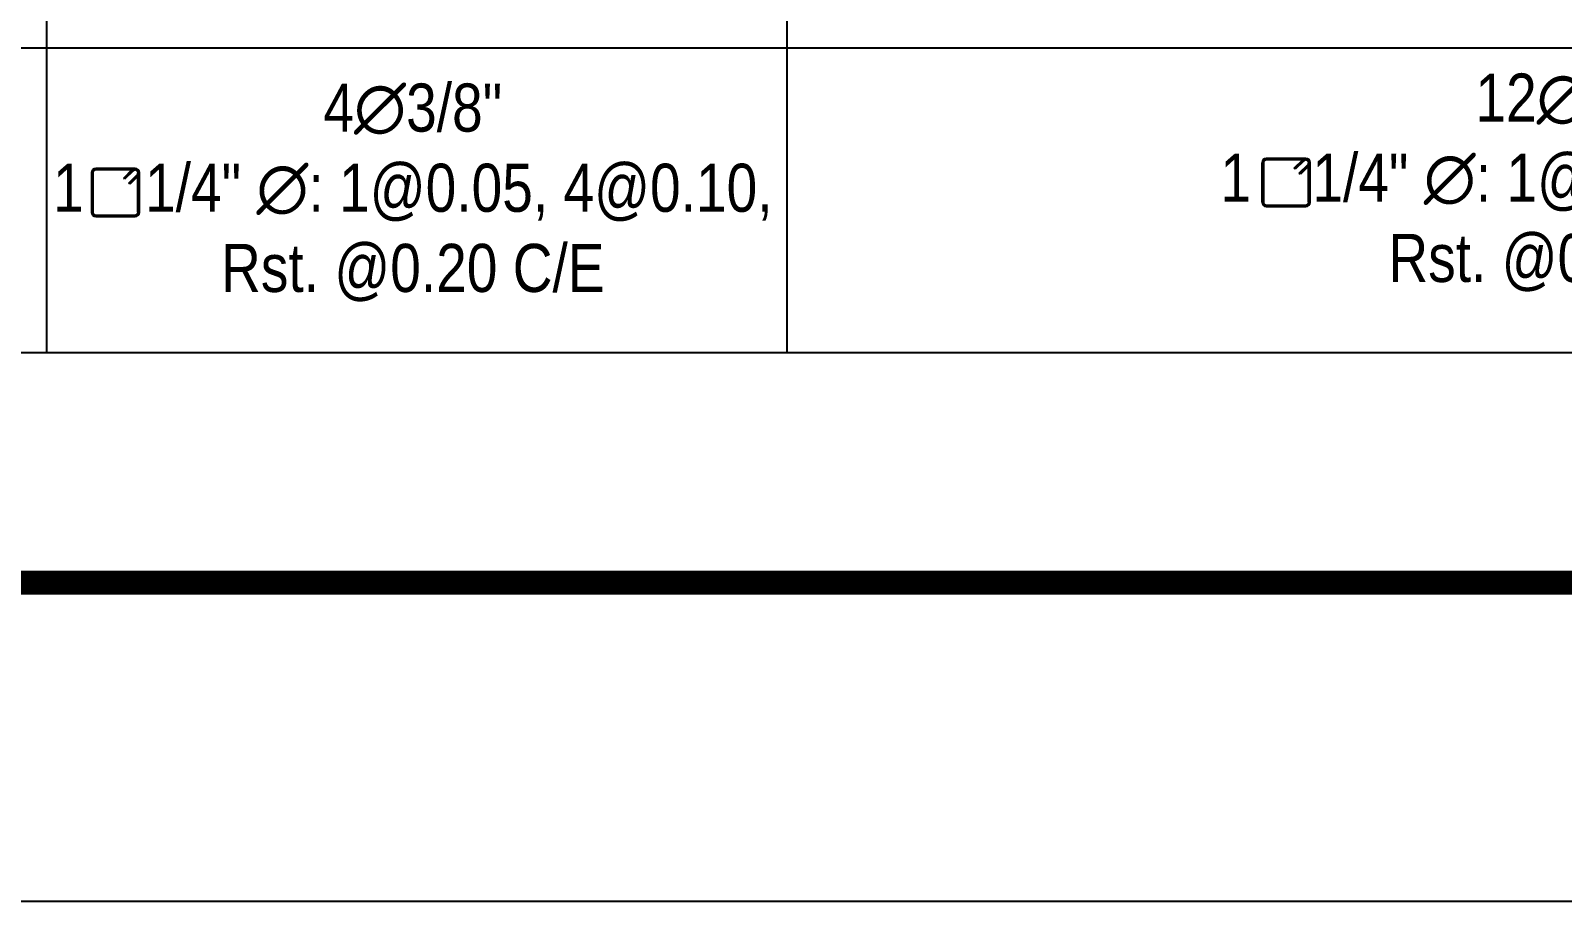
# Model space of a CAD drawing. Header units: millimetres. Extents: x -3570 to 5754, y -12788176 to 1214.
# Drawn here: x 3332.878 to 3336.063, y 1121.22 to 1123.031 of the extents above; entities that cross this region are included whole.
import ezdxf

# ---------------------------------------------------------------- set-up
doc = ezdxf.new("R2010")
doc.units = ezdxf.units.MM
doc.layers.add('.D1 Texto', color=7, linetype='Continuous')
doc.layers.add('.N1 Cuadros', color=253, linetype='Continuous')
doc.layers.add('.N1 Acero Estribo', color=254, linetype='Continuous', transparency=0.5)
doc.layers.add('MEMBR', color=250, linetype='Continuous', lineweight=25)
doc.styles.add('Anot 2mm', font='ARIALN.TTF', dxfattribs={"height": 0.002})

# ---------------------------------------------------------------- blocks, each defined once
blk = doc.blocks.new('gwtg')
at = {"layer": '.N1 Acero Estribo'}
for p, q in [((3372.9641, 1130.0339), (3372.923, 1130.0339)), ((3371.7013, 1130.0191), (3371.7013, 1129.978)), ((3371.7028, 1130.0191), (3371.7028, 1129.978)), ((3371.7469, 1130.0236), (3371.7058, 1130.0236)), ((3371.7469, 1130.0221), (3371.7058, 1130.0221)), ((3371.7349, 1130.0134), (3371.7437, 1130.0223)), ((3371.7448, 1130.0212), (3371.7359, 1130.0124)), ((3371.7498, 1129.978), (3371.7498, 1130.0191)), ((3371.7513, 1129.978), (3371.7513, 1130.0191)), ((3372.9185, 1130.0295), (3372.9185, 1129.9884)), ((3372.92, 1130.0295), (3372.92, 1129.9884)), ((3372.9641, 1130.0325), (3372.923, 1130.0325)), ((3372.9521, 1130.0238), (3372.9609, 1130.0326)), ((3372.9531, 1130.0227), (3372.9521, 1130.0238)), ((3372.962, 1130.0316), (3372.9531, 1130.0227)), ((3372.9573, 1130.0186), (3372.9662, 1130.0274)), ((3372.9584, 1130.0175), (3372.9573, 1130.0186)), ((3372.9672, 1130.0263), (3372.9584, 1130.0175)), ((3372.967, 1129.9884), (3372.967, 1130.0295)), ((3372.9685, 1129.9884), (3372.9685, 1130.0295)), ((3371.7359, 1130.0124), (3371.7349, 1130.0134)), ((3371.7401, 1130.0082), (3371.749, 1130.017)), ((3371.7412, 1130.0071), (3371.7401, 1130.0082)), ((3371.75, 1130.016), (3371.7412, 1130.0071)), ((3371.7058, 1129.975), (3371.7469, 1129.975)), ((3371.7058, 1129.9736), (3371.7469, 1129.9736)), ((3372.923, 1129.9854), (3372.9641, 1129.9854)), ((3372.923, 1129.9839), (3372.9641, 1129.9839))]:
    blk.add_line(p, q, dxfattribs=at)
for centre, radius, start, end in [((3372.923, 1130.0295), 0.00445, 90, 180), ((3372.9641, 1130.0295), 0.00445, 315, 135), ((3372.9641, 1130.0295), 0.00445, 360, 90), ((3371.7058, 1130.0191), 0.00445, 90, 180), ((3371.7058, 1130.0191), 0.00297, 90, 180), ((3371.7469, 1130.0191), 0.00445, 315, 135), ((3371.7469, 1130.0191), 0.00297, 315, 135), ((3371.7469, 1130.0191), 0.00445, 360, 90), ((3371.7469, 1130.0191), 0.00297, 0, 90), ((3372.923, 1130.0295), 0.00297, 90, 180), ((3372.9641, 1130.0295), 0.00297, 315, 135), ((3372.9641, 1130.0295), 0.00297, 0, 90), ((3372.923, 1129.9884), 0.00445, 180, 270), ((3372.923, 1129.9884), 0.00297, 180, 270), ((3372.9641, 1129.9884), 0.00297, 270, 0), ((3372.9641, 1129.9884), 0.00445, 270, 0), ((3371.7058, 1129.978), 0.00445, 180, 270), ((3371.7058, 1129.978), 0.00297, 180, 270), ((3371.7469, 1129.978), 0.00297, 270, 0), ((3371.7469, 1129.978), 0.00445, 270, 0)]:
    blk.add_arc(centre, radius, start, end, dxfattribs=at)
at = {"layer": '.N1 Cuadros', "linetype": 'Continuous'}
for p, q in [((3371.6551, 1129.8323), (3371.6551, 1131.0314)), ((3372.4247, 1129.8323), (3372.4247, 1131.0314)), ((3370.5551, 1130.1488), (3376.5355, 1130.1488))]:
    blk.add_line(p, q, dxfattribs=at)
at = {"layer": '.N1 Cuadros'}
blk.add_line((3370.5551, 1129.8323), (3376.5355, 1129.8323), dxfattribs=at)
at = {"layer": '.D1 Texto', "char_height": 0.05, "width": 0.863119, "attachment_point": 1, "style": 'Anot 2mm'}
for s, insert in [('\\pxqc;4∅3/8"\\P1    1/4" ∅: 1@0.05, 4@0.10, \\PRst. @0.20 C/E', (3371.604, 1130.1118)), ('\\pxqc;12∅3/8"\\P1    1/4" ∅: 1@0.05, 4@0.10, \\PRst. @0.20 C/E', (3372.8178, 1130.1222))]:
    blk.add_mtext(s, dxfattribs=dict(at, insert=insert))

msp = doc.modelspace()

# ---------------------------------------------------------------- linework, layer by layer
at = {"color": 6, "lineweight": 25, "elevation": 1333}
msp.add_lwpolyline([(3316.1776, 1150.9201), (3358.1776, 1150.9201), (3358.1776, 1121.2201), (3316.1776, 1121.2201)], close=True, dxfattribs=at)
at = {"layer": 'MEMBR', "color": 7, "lineweight": 53, "ltscale": 0.025, "const_width": 0.0499}
msp.add_lwpolyline([(3316.7325, 1150.5826), (3357.7325, 1150.5826), (3357.7325, 1121.8826), (3316.7325, 1121.8826)], close=True, dxfattribs=at)

# ---------------------------------------------------------------- block references
at = {"xscale": 2, "yscale": 2, "zscale": 2}
msp.add_blockref('gwtg', (-3410.3987, -1137.303), dxfattribs=at)

doc.saveas('drawing.dxf')
